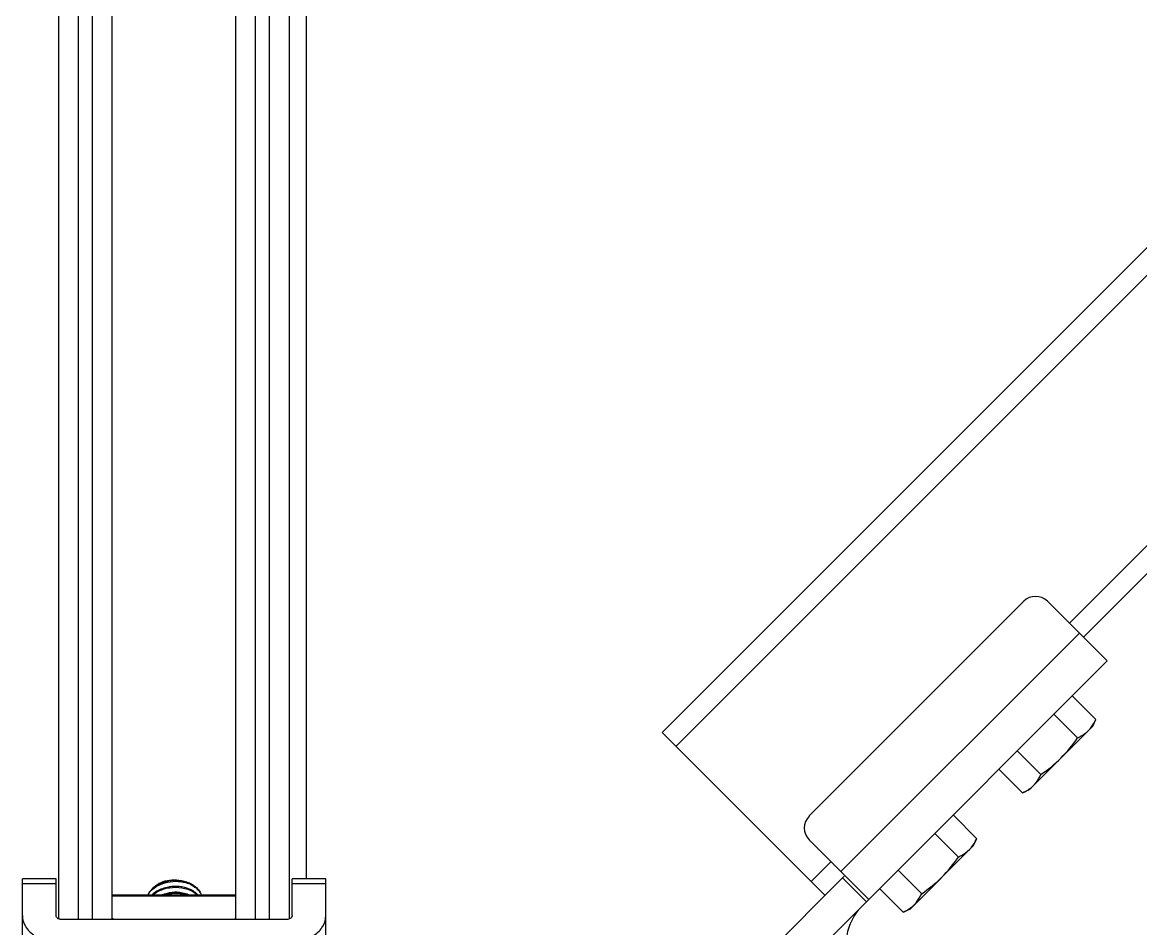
# Model space of a CAD drawing. Extents: x -191212 to 1245715665, y -234495 to 250873.
# Drawn here: x 180399 to 181072, y 130915 to 131460 of the extents above; entities that cross this region are included whole.
import ezdxf

# ---------------------------------------------------------------- set-up
doc = ezdxf.new("R2010")
doc.units = 0
doc.header["$LTSCALE"] = 500
doc.layers.get('0').update_dxf_attribs({"linetype": 'CONTINUOUS'})
doc.layers.add('PUB_TEXT', color=7, linetype='CONTINUOUS')

# ---------------------------------------------------------------- blocks, each defined once
blk = doc.blocks.new('deeeeee')
at = {"linetype": 'Continuous'}
for p, q in [((-469937.3, -351838.2), (-471330.6, -353231.6)), ((-469924.7, -351850.8), (-471318.1, -353244.2)), ((-470036.1, -352206.6), (-470962.3, -353132.8)), ((-470023.5, -352219.2), (-470949.7, -353145.4)), ((-471876.1, -353400.2), (-471876.1, -352240.7)), ((-471858.3, -353400.7), (-471858.3, -352240.7)), ((-471845.6, -353400.7), (-471845.6, -352240.7)), ((-471827.8, -353400.7), (-471827.8, -352240.7)), ((-471716, -353400.7), (-471716, -352240.7)), ((-471698.2, -353400.7), (-471698.2, -352240.7)), ((-471685.5, -353400.7), (-471685.5, -352240.7)), ((-471667.7, -353400.2), (-471667.7, -352240.7)), ((-471652.5, -352250.6), (-471652.5, -353363.9)), ((-471003.6, -353113), (-471197.7, -353307.1)), ((-470982.1, -353113), (-470928.2, -353166.9)), ((-470953.3, -353141.8), (-471168.9, -353357.4)), ((-471143.8, -353382.5), (-470928.2, -353166.9)), ((-470959.7, -353198.4), (-470938.3, -353219.8)), ((-470976.3, -353215), (-470954.9, -353236.4)), ((-470941.1, -353225.9), (-470938.3, -353219.8)), ((-471183.3, -353378.9), (-471330.6, -353231.6)), ((-470998.6, -353283.4), (-470941.1, -353225.9)), ((-471009.5, -353248.2), (-470988.1, -353269.6)), ((-471026.1, -353264.8), (-471004.7, -353286.2)), ((-470998.6, -353283.4), (-471004.7, -353286.2)), ((-471067.5, -353306.2), (-471046.1, -353327.6)), ((-471084.1, -353322.8), (-471062.7, -353344.2)), ((-471144, -353382.4), (-471197.7, -353328.6)), ((-471106.4, -353391.2), (-471048.9, -353333.7)), ((-471048.9, -353333.7), (-471046.1, -353327.6)), ((-471177.9, -353348.4), (-471195.9, -353366.4)), ((-471909.1, -353612.8), (-471909.1, -353363.9)), ((-471878.6, -353363.9), (-471909.1, -353363.9)), ((-471878.6, -353397.1), (-471878.6, -353363.9)), ((-471665.2, -353397.1), (-471665.2, -353363.9)), ((-471634.7, -353363.9), (-471665.2, -353363.9)), ((-471634.7, -353612.8), (-471634.7, -353363.9)), ((-471240.5, -353436.2), (-471166, -353361.6)), ((-471167.5, -353363.1), (-471145.9, -353384.6)), ((-471117.3, -353356), (-471095.9, -353377.4)), ((-471878.6, -353368.4), (-471909.1, -353368.4)), ((-471634.7, -353368.4), (-471665.2, -353368.4)), ((-471133.9, -353372.6), (-471112.5, -353394)), ((-471827.8, -353378.4), (-471716, -353378.4)), ((-471827.8, -353379.2), (-471716, -353379.2)), ((-471219, -353457.7), (-471144.4, -353383.2)), ((-471106.4, -353391.2), (-471112.5, -353394)), ((-471670.3, -353400.7), (-471873.6, -353400.7)), ((-471826.9, -353400.1), (-471826.3, -353400.7)), ((-471717.5, -353400.7), (-471716.9, -353400.1))]:
    blk.add_line(p, q, dxfattribs=at)
for centre, radius, start, end in [((-470992.9, -353123.8), 15.2, 45, 135), ((-471186.9, -353317.9), 15.2, 135, 225), ((-471770.8, -353400.1), 29.3, 100.3047, 102.2499), ((-471769.6, -353395.7), 30.1, 69.4703, 74.8773), ((-471769.2, -353395.2), 28.9, 69.6939, 69.8962), ((-471768.8, -353394.2), 27.8, 65.0364, 69.7243), ((-471770.8, -353405.7), 29.6, 99.5601, 100.813), ((-471763.3, -353390.6), 17.8, 43.29, 44.8708)]:
    blk.add_arc(centre, radius, start, end, dxfattribs=at)
for points, knots in [([(-470945, -353229.7), (-470944.3, -353229), (-470941.6, -353226), (-470939.6, -353222.5), (-470938.3, -353219.8)], [0, 0, 0, 0, 0.246322, 1, 1, 1, 1]), ([(-470954.9, -353236.4), (-470954, -353236), (-470950.4, -353234.2), (-470947.1, -353231.8), (-470945, -353229.7)], [0, 0, 0, 0, 0.255699, 1, 1, 1, 1]), ([(-470994.8, -353279.5), (-470994.1, -353278.8), (-470991.4, -353275.8), (-470989.3, -353272.3), (-470988.1, -353269.6)], [0, 0, 0, 0, 0.246322, 1, 1, 1, 1]), ([(-471004.7, -353286.2), (-471004.2, -353286), (-471002.2, -353285), (-471000.3, -353283.9), (-470998.9, -353282.9)], [0, 0, 0, 0, 0.253346, 1, 1, 1, 1]), ([(-471052.8, -353337.5), (-471052.1, -353336.8), (-471049.4, -353333.8), (-471047.4, -353330.3), (-471046.1, -353327.6)], [0, 0, 0, 0, 0.246322, 1, 1, 1, 1]), ([(-471062.7, -353344.2), (-471061.8, -353343.8), (-471058.2, -353342), (-471054.9, -353339.6), (-471052.8, -353337.5)], [0, 0, 0, 0, 0.255699, 1, 1, 1, 1]), ([(-471791.4, -353372.6), (-471791.8, -353373.1), (-471793.6, -353374.8), (-471795.1, -353376.8), (-471795.8, -353378.4)], [0, 0, 0, 0, 0.260908, 1, 1, 1, 1]), ([(-471793.3, -353375.2), (-471789.4, -353370.8), (-471780.6, -353366.6), (-471768.5, -353365.8), (-471762.2, -353367), (-471759.3, -353368.1)], [0, 0, 0, 0, 0.481069, 0.745193, 1, 1, 1, 1]), ([(-471750.7, -353378.1), (-471753.1, -353375.6), (-471759.7, -353371.9), (-471770.9, -353370.2), (-471782.4, -353372.1), (-471789.2, -353375.9), (-471791.8, -353378.4)], [0, 0, 0, 0, 0.229048, 0.489241, 0.755135, 1, 1, 1, 1]), ([(-471791.4, -353372.6), (-471788, -353368.8), (-471780.3, -353365.1), (-471769.8, -353364.5), (-471764.3, -353365.6), (-471761.8, -353366.6)], [0, 0, 0, 0, 0.4793, 0.744107, 1, 1, 1, 1]), ([(-471761.8, -353366.6), (-471766.9, -353365.2), (-471777.6, -353364.9), (-471787.6, -353369.3), (-471791.4, -353372.6)], [0, 0, 0, 0, 0.51374, 1, 1, 1, 1]), ([(-471791.1, -353378.4), (-471788.4, -353376.1), (-471781.7, -353372.6), (-471770.6, -353370.9), (-471759.8, -353372.6), (-471753.5, -353376.1), (-471751.1, -353378.4)], [0, 0, 0, 0, 0.246285, 0.511502, 0.770596, 1, 1, 1, 1]), ([(-471765.3, -353365.8), (-471766.2, -353365.7), (-471770, -353365.1), (-471774, -353365.4), (-471776.9, -353366)], [0, 0, 0, 0, 0.246819, 1, 1, 1, 1]), ([(-471764.4, -353371.4), (-471765.3, -353371.2), (-471769.2, -353370.5), (-471773.2, -353370.7), (-471776.1, -353371.2)], [0, 0, 0, 0, 0.245752, 1, 1, 1, 1]), ([(-471754, -353370), (-471754.4, -353369.8), (-471756, -353368.8), (-471757.7, -353368), (-471759.1, -353367.5)], [0, 0, 0, 0, 0.242042, 1, 1, 1, 1]), ([(-471757.1, -353369), (-471756.9, -353369.1), (-471755.9, -353369.6), (-471754.9, -353370.1), (-471754.3, -353370.5)], [0, 0, 0, 0, 0.254738, 1, 1, 1, 1]), ([(-471754.3, -353370.5), (-471752.7, -353371.5), (-471749.9, -353373.8), (-471748, -353376.9), (-471747.3, -353378.4)], [0, 0, 0, 0, 0.526239, 1, 1, 1, 1]), ([(-471754, -353370), (-471752.4, -353371.1), (-471749.7, -353373.6), (-471747.8, -353376.8), (-471747.3, -353378.4)], [0, 0, 0, 0, 0.522981, 1, 1, 1, 1]), ([(-471795.5, -353378.4), (-471795.3, -353378.1), (-471794.7, -353377), (-471793.9, -353376), (-471793.3, -353375.2)], [0, 0, 0, 0, 0.244964, 1, 1, 1, 1]), ([(-471758.7, -353378.4), (-471760.5, -353377.7), (-471768.4, -353375.5), (-471777, -353376.2), (-471782.8, -353378.4)], [0, 0, 0, 0, 0.243472, 1, 1, 1, 1]), ([(-471780.9, -353378.4), (-471779.3, -353377.9), (-471772.7, -353376.4), (-471765.6, -353376.9), (-471760.7, -353378.4)], [0, 0, 0, 0, 0.252377, 1, 1, 1, 1]), ([(-471764.2, -353376.8), (-471765.1, -353376.6), (-471768.9, -353375.9), (-471772.8, -353376), (-471775.7, -353376.5)], [0, 0, 0, 0, 0.245444, 1, 1, 1, 1]), ([(-471144, -353382.4), (-471143.9, -353382.4), (-471143.9, -353382.8), (-471144.2, -353383), (-471144.4, -353383.2)], [0, 0, 0, 0, 0.126775, 1, 1, 1, 1]), ([(-471102.6, -353387.3), (-471101.9, -353386.6), (-471099.2, -353383.6), (-471097.2, -353380.1), (-471095.9, -353377.4)], [0, 0, 0, 0, 0.246322, 1, 1, 1, 1]), ([(-471150.4, -353389.2), (-471154.3, -353393.1), (-471160.4, -353401.9), (-471163.2, -353412.2), (-471164, -353417.1)], [0, 0, 0, 0, 0.522516, 1, 1, 1, 1]), ([(-471112.5, -353394), (-471112, -353393.8), (-471110, -353392.8), (-471108.1, -353391.7), (-471106.7, -353390.7)], [0, 0, 0, 0, 0.253346, 1, 1, 1, 1]), ([(-471909.1, -353397.1), (-471909.1, -353400.5), (-471907, -353407.6), (-471898.7, -353415.8), (-471887, -353421.1), (-471878.1, -353422.3), (-471873.6, -353422.3)], [0, 0, 0, 0, 0.209473, 0.444657, 0.712023, 1, 1, 1, 1]), ([(-471876.1, -353400.2), (-471876.5, -353400.1), (-471877.7, -353399.5), (-471878.6, -353398.1), (-471878.6, -353397.1)], [0, 0, 0, 0, 0.2888, 1, 1, 1, 1]), ([(-471670.3, -353422.3), (-471665.7, -353422.3), (-471656.8, -353421.1), (-471645.2, -353415.8), (-471636.9, -353407.6), (-471634.7, -353400.5), (-471634.7, -353397.1)], [0, 0, 0, 0, 0.287977, 0.555343, 0.790527, 1, 1, 1, 1]), ([(-471665.2, -353397.1), (-471665.2, -353397.5), (-471665.5, -353398.8), (-471666.7, -353399.8), (-471667.7, -353400.2)], [0, 0, 0, 0, 0.22722, 1, 1, 1, 1])]:
    blk.add_open_spline(points, degree=3, knots=knots, dxfattribs=at)
for points in [[(-470969.9, -353254.6), (-470964.3, -353249.1), (-470959.4, -353242.9), (-470954.9, -353236.4)], [(-470988.1, -353269.6), (-470981.6, -353265.1), (-470975.4, -353260.2), (-470969.9, -353254.6)], [(-470998.9, -353282.9), (-470997.4, -353281.9), (-470996, -353280.8), (-470994.8, -353279.5)], [(-471077.7, -353362.4), (-471072.1, -353356.9), (-471067.2, -353350.7), (-471062.7, -353344.2)], [(-471095.9, -353377.4), (-471089.4, -353372.9), (-471083.2, -353368), (-471077.7, -353362.4)], [(-471106.7, -353390.7), (-471105.2, -353389.7), (-471103.8, -353388.6), (-471102.6, -353387.3)], [(-471873.6, -353400.7), (-471874.4, -353400.7), (-471875.3, -353400.6), (-471876.1, -353400.2)], [(-471827.8, -353399.4), (-471827.5, -353399.6), (-471827.2, -353399.8), (-471826.9, -353400.1)], [(-471716.9, -353400.1), (-471716.7, -353399.8), (-471716.4, -353399.6), (-471716, -353399.4)], [(-471667.7, -353400.2), (-471668.5, -353400.6), (-471669.4, -353400.7), (-471670.3, -353400.7)]]:
    blk.add_open_spline(points, degree=3, dxfattribs=at)

msp = doc.modelspace()

# ---------------------------------------------------------------- block references
at = {"layer": 'PUB_TEXT', "xscale": 0.6652800000000001, "yscale": 0.6652800000000001, "zscale": 0.6652800000000001}
msp.add_blockref('deeeeee', (494351.1, 366031.13), dxfattribs=at)

doc.saveas('drawing.dxf')
